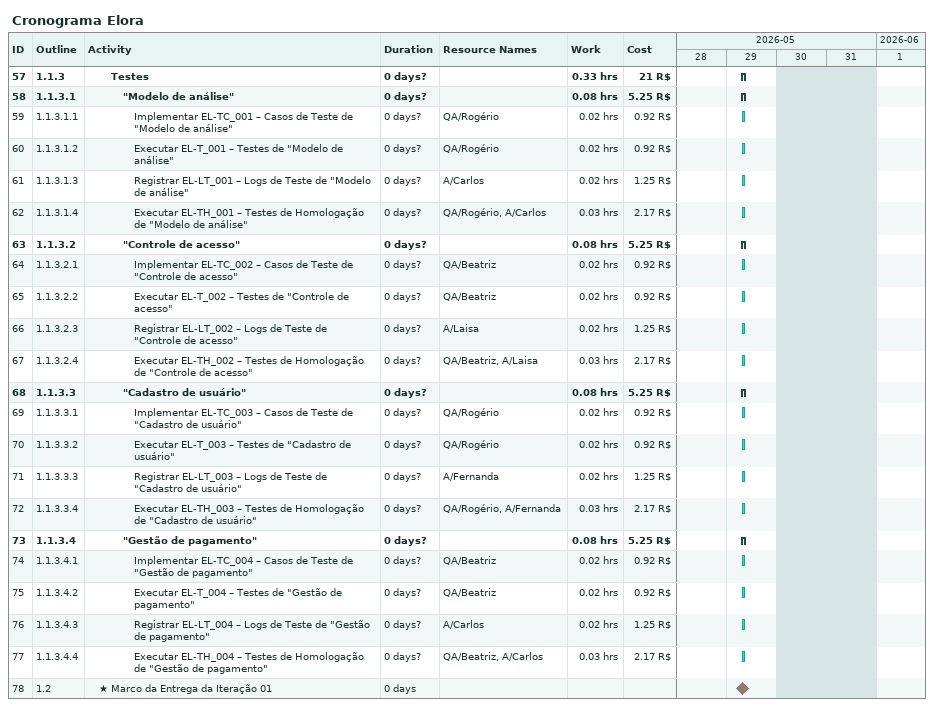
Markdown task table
Cronograma Elora

| ID | WBS | Task | Duration | Start | Finish | Resources | Work (h) | Cost (R$) |
|---|---|---|---|---|---|---|---|---|
| 57 | 1.1.3 | **Testes** | 0d? | 2026-05-29 | 2026-05-29 |  | 0.33 | 21 |
| 58 | 1.1.3.1 | **"Modelo de análise"** | 0d? | 2026-05-29 | 2026-05-29 |  | 0.08 | 5.25 |
| 59 | 1.1.3.1.1 | Implementar EL-TC_001 – Casos de Teste de "Modelo de análise" | 0d? | 2026-05-29 | 2026-05-29 | QA/Rogério | 0.02 | 0.92 |
| 60 | 1.1.3.1.2 | Executar EL-T_001 – Testes de "Modelo de análise" | 0d? | 2026-05-29 | 2026-05-29 | QA/Rogério | 0.02 | 0.92 |
| 61 | 1.1.3.1.3 | Registrar EL-LT_001 – Logs de Teste de "Modelo de análise" | 0d? | 2026-05-29 | 2026-05-29 | A/Carlos | 0.02 | 1.25 |
| 62 | 1.1.3.1.4 | Executar EL-TH_001 – Testes de Homologação de "Modelo de análise" | 0d? | 2026-05-29 | 2026-05-29 | QA/Rogério, A/Carlos | 0.03 | 2.17 |
| 63 | 1.1.3.2 | **"Controle de acesso"** | 0d? | 2026-05-29 | 2026-05-29 |  | 0.08 | 5.25 |
| 64 | 1.1.3.2.1 | Implementar EL-TC_002 – Casos de Teste de "Controle de acesso" | 0d? | 2026-05-29 | 2026-05-29 | QA/Beatriz | 0.02 | 0.92 |
| 65 | 1.1.3.2.2 | Executar EL-T_002 – Testes de "Controle de acesso" | 0d? | 2026-05-29 | 2026-05-29 | QA/Beatriz | 0.02 | 0.92 |
| 66 | 1.1.3.2.3 | Registrar EL-LT_002 – Logs de Teste de "Controle de acesso" | 0d? | 2026-05-29 | 2026-05-29 | A/Laisa | 0.02 | 1.25 |
| 67 | 1.1.3.2.4 | Executar EL-TH_002 – Testes de Homologação de "Controle de acesso" | 0d? | 2026-05-29 | 2026-05-29 | QA/Beatriz, A/Laisa | 0.03 | 2.17 |
| 68 | 1.1.3.3 | **"Cadastro de usuário"** | 0d? | 2026-05-29 | 2026-05-29 |  | 0.08 | 5.25 |
| 69 | 1.1.3.3.1 | Implementar EL-TC_003 – Casos de Teste de "Cadastro de usuário" | 0d? | 2026-05-29 | 2026-05-29 | QA/Rogério | 0.02 | 0.92 |
| 70 | 1.1.3.3.2 | Executar EL-T_003 – Testes de "Cadastro de usuário" | 0d? | 2026-05-29 | 2026-05-29 | QA/Rogério | 0.02 | 0.92 |
| 71 | 1.1.3.3.3 | Registrar EL-LT_003 – Logs de Teste de "Cadastro de usuário" | 0d? | 2026-05-29 | 2026-05-29 | A/Fernanda | 0.02 | 1.25 |
| 72 | 1.1.3.3.4 | Executar EL-TH_003 – Testes de Homologação de "Cadastro de usuário" | 0d? | 2026-05-29 | 2026-05-29 | QA/Rogério, A/Fernanda | 0.03 | 2.17 |
| 73 | 1.1.3.4 | **"Gestão de pagamento"** | 0d? | 2026-05-29 | 2026-05-29 |  | 0.08 | 5.25 |
| 74 | 1.1.3.4.1 | Implementar EL-TC_004 – Casos de Teste de "Gestão de pagamento" | 0d? | 2026-05-29 | 2026-05-29 | QA/Beatriz | 0.02 | 0.92 |
| 75 | 1.1.3.4.2 | Executar EL-T_004 – Testes de "Gestão de pagamento" | 0d? | 2026-05-29 | 2026-05-29 | QA/Beatriz | 0.02 | 0.92 |
| 76 | 1.1.3.4.3 | Registrar EL-LT_004 – Logs de Teste de "Gestão de pagamento" | 0d? | 2026-05-29 | 2026-05-29 | A/Carlos | 0.02 | 1.25 |
| 77 | 1.1.3.4.4 | Executar EL-TH_004 – Testes de Homologação de "Gestão de pagamento" | 0d? | 2026-05-29 | 2026-05-29 | QA/Beatriz, A/Carlos | 0.03 | 2.17 |
| 78 | 1.2 | ★ Marco da Entrega da Iteração 01 | 0d | 2026-05-29 | 2026-05-29 |  |  |  |
